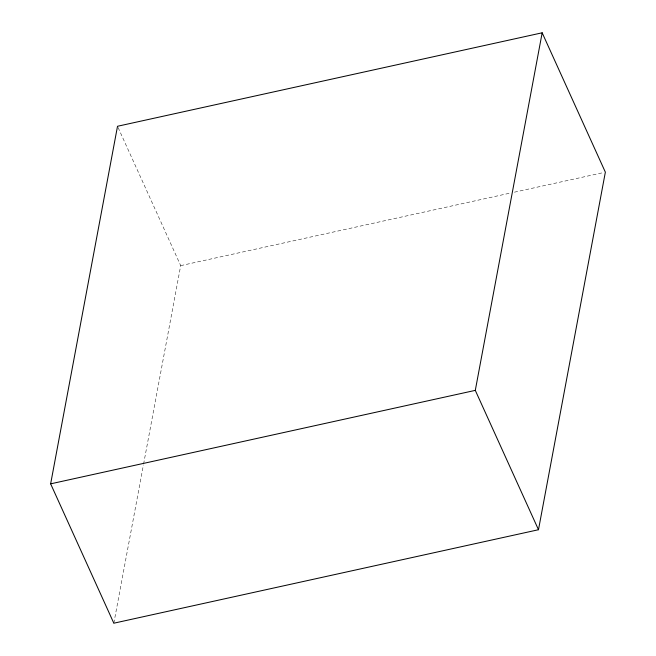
<?xml version="1.0" encoding="UTF-8"?>
<svg xmlns="http://www.w3.org/2000/svg" width="656" height="656" viewBox="0 0 656 656"><rect width="100%" height="100%" fill="white"/><g stroke="black" fill="none" stroke-linecap="round" stroke-linejoin="round"><path stroke-width="0.49" stroke-dasharray="3.28 2.46" d="M113.832 623.2L143.402 465.063M143.59 464.054L180.703 265.631L117.514 126.272M180.703 265.631L510.434 193.053M514.427 192.175L603.356 172.602"/><path stroke-width="0.98" d="M50.643 483.841L117.514 126.272L542.168 32.8L605.357 172.159L538.486 529.728L113.832 623.2L50.643 483.841L475.297 390.369L542.168 32.8M475.297 390.369L538.486 529.728"/></g></svg>
